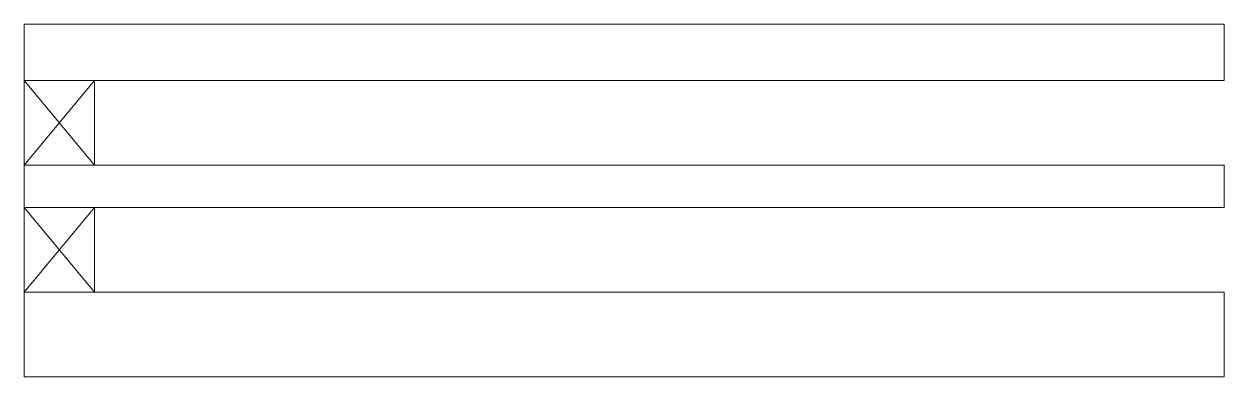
# Model space of a CAD drawing. Header units: metres. Extents: x 0 to 170, y -12 to 38.
import ezdxf

# ---------------------------------------------------------------- set-up
doc = ezdxf.new("R2010")
doc.units = ezdxf.units.M
doc.layers.add('A-DETL-GENF', color=92, linetype='Continuous', lineweight=18)

# ---------------------------------------------------------------- blocks, each defined once
blk = doc.blocks.new('30 tripleglas - 8_12_6_12_12-2741373-00_0 Basismaterialen')
at = {"layer": 'A-DETL-GENF'}
for p, q in [((170, 38), (0, 38)), ((0, 38), (0, 30)), ((170, 30), (170, 38)), ((0, 30), (0, 18)), ((0, 18), (10, 30)), ((0, 30), (10, 18)), ((0, 30), (170, 30)), ((10, 18), (10, 30)), ((0, 18), (0, 12)), ((0, 18), (10, 18)), ((170, 18), (10, 18)), ((10, 18), (170, 18)), ((170, 12), (170, 18)), ((10, 12), (0, 12)), ((0, 12), (0, 0)), ((0, 0), (10, 12)), ((0, 12), (10, 0)), ((10, 12), (170, 12)), ((10, 0), (10, 12)), ((0, 0), (0, -12)), ((0, 0), (10, 0)), ((170, 0), (10, 0)), ((170, -12), (170, 0)), ((0, -12), (170, -12)), ((0, -12), (170, -12))]:
    blk.add_line(p, q, dxfattribs=at)

msp = doc.modelspace()

# ---------------------------------------------------------------- block references
msp.add_blockref('30 tripleglas - 8_12_6_12_12-2741373-00_0 Basismaterialen', (0, 0))

doc.saveas('drawing.dxf')
